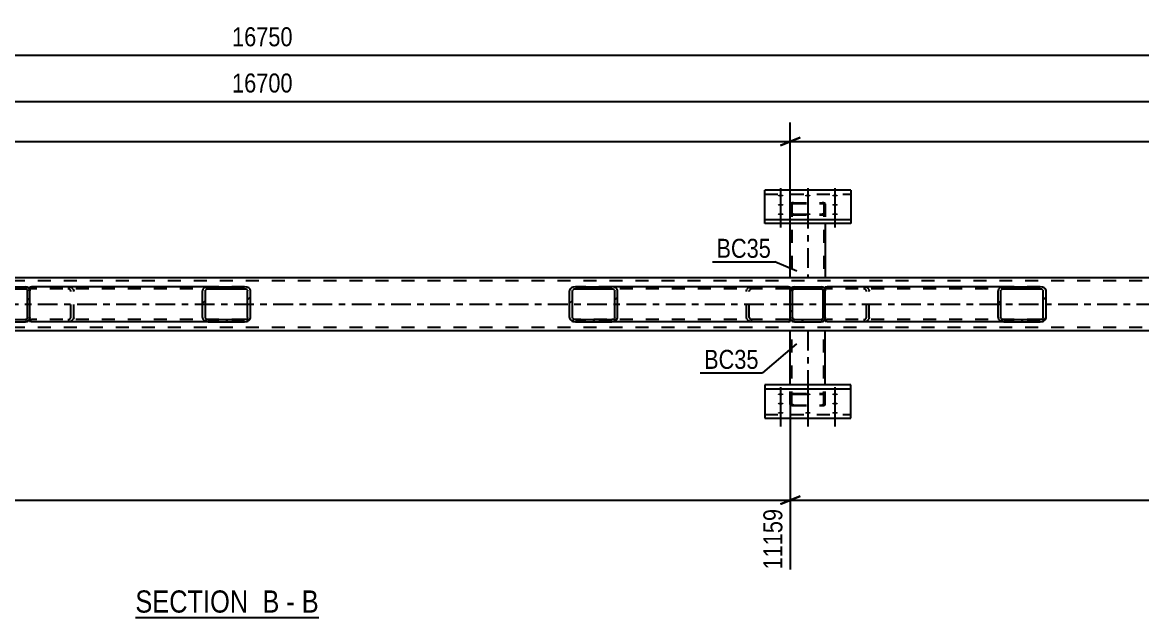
# Model space of a CAD drawing. Header units: millimetres. Extents: x -51 to 790, y -418 to 176.
# Drawn here: x 266.1 to 434.9, y -271.6 to -181.9 of the extents above; entities that cross this region are included whole.
import ezdxf

# ---------------------------------------------------------------- set-up
doc = ezdxf.new("R2010")
doc.units = ezdxf.units.MM
doc.linetypes.add('DXK_LINE_DOT2', pattern=[3.9198, 1.9599, -1.9599])
doc.linetypes.add('DXK_LINE_DOT3', pattern=[5.9187, 2.979, -0.9799, 0.9799, -0.9799])
doc.styles.add('Arial Narrow', font='ARIALN.TTF', dxfattribs={"height": 0.2})

# ---------------------------------------------------------------- blocks, each defined once
blk = doc.blocks.new('Unknown-389637219-13 - 17712')
at = {"color": 6, "linetype": 'Continuous'}
blk.add_line((283.15, -271.61), (310.8, -271.61), dxfattribs=at)
at = {"color": 0, "linetype": 'Continuous'}
for points in [[(301.26, -270.86), (301.26, -267.36), (283.15, -267.36), (283.15, -270.86)], [(304.87, -270.86), (304.87, -267.36), (302.31, -267.36), (302.31, -270.86)], [(307.19, -270.86), (307.19, -267.36), (305.92, -267.36), (305.92, -270.86)], [(310.8, -270.86), (310.8, -267.36), (308.24, -267.36), (308.24, -270.86)]]:
    blk.add_wipeout(points, dxfattribs=at)
at = {"color": 7, "linetype": 'Continuous', "style": 'Arial Narrow'}
for s, p in [('SECTION ', (283.15, -270.86)), ('B', (302.31, -270.86)), ('B', (308.24, -270.86)), ('-', (305.92, -270.86))]:
    blk.add_text(s, height=3.34, dxfattribs=at).set_placement(p)
blk = doc.blocks.new('Part-389637219-17715 - 17712')
at = {"linetype": 'Continuous'}
h = blk.add_hatch(dxfattribs=at)
h.set_pattern_fill('', scale=0.7, style=0, pattern_type=0)
h.set_pattern_definition([(45, (299.9708, -226.9783), (-1.57154, 1.57154), [])])
h.paths.add_polyline_path([(299.63, -227.03), (299.97, -226.98), (300.26, -226.84), (300.45, -226.63), (300.51, -226.39), (300.51, -222.39), (300.45, -222.14), (300.26, -221.93), (299.97, -221.8), (299.63, -221.75), (294.14, -221.75), (293.81, -221.8), (293.52, -221.93), (293.33, -222.14), (293.27, -222.39), (293.27, -226.39), (293.33, -226.63), (293.52, -226.84), (293.81, -226.98), (294.14, -227.03)])
h.paths.add_polyline_path([(293.98, -226.68), (293.83, -226.61), (293.74, -226.51), (293.7, -226.39), (293.7, -222.39), (293.74, -222.26), (293.83, -222.16), (293.98, -222.09), (294.14, -222.07), (299.63, -222.07), (299.8, -222.09), (299.95, -222.16), (300.04, -222.26), (300.07, -222.39), (300.07, -226.39), (300.04, -226.51), (299.95, -226.61), (299.8, -226.68), (299.63, -226.71), (294.14, -226.71)])
at = {"color": 2, "linetype": 'Continuous'}
for p, q in [((267.21, -221.78), (267.47, -221.75)), ((267.21, -221.78), (267.21, -222.39)), ((294.14, -221.75), (267.47, -221.75)), ((293.33, -222.14), (293.27, -222.39)), ((293.27, -226.39), (293.27, -222.39)), ((293.7, -222.39), (293.74, -222.26)), ((293.7, -226.39), (293.7, -222.39)), ((294.14, -221.75), (293.81, -221.8)), ((293.98, -222.09), (294.14, -222.07)), ((294.14, -221.75), (299.63, -221.75)), ((294.14, -222.07), (299.63, -222.07)), ((299.97, -221.8), (299.63, -221.75)), ((299.63, -222.07), (299.8, -222.09)), ((300.04, -222.26), (300.07, -222.39)), ((300.07, -226.39), (300.07, -222.39)), ((300.51, -222.39), (300.45, -222.14)), ((300.51, -226.39), (300.51, -222.39)), ((267.21, -226.98), (267.21, -226.39)), ((267.21, -226.99), (267.21, -226.98)), ((267.47, -227.03), (267.21, -226.99)), ((294.14, -227.03), (267.47, -227.03)), ((293.27, -226.39), (293.33, -226.63)), ((293.74, -226.51), (293.7, -226.39)), ((293.81, -226.98), (294.14, -227.03)), ((294.14, -226.71), (293.98, -226.68)), ((294.14, -226.71), (299.63, -226.71)), ((294.14, -227.03), (299.63, -227.03)), ((299.8, -226.68), (299.63, -226.71)), ((299.63, -227.03), (299.97, -226.98)), ((300.07, -226.39), (300.04, -226.51)), ((300.45, -226.63), (300.51, -226.39))]:
    blk.add_line(p, q, dxfattribs=at)
at = {"color": 7, "linetype": 'DXK_LINE_DOT2'}
for p, q in [((267.21, -221.78), (267.21, -222.13)), ((267.3, -222.09), (267.21, -222.13)), ((267.21, -226.84), (267.21, -222.39)), ((267.47, -222.07), (267.3, -222.09)), ((299.63, -222.07), (267.47, -222.07)), ((272.96, -221.75), (273.3, -221.8)), ((273.13, -222.09), (272.96, -222.07)), ((273.4, -222.39), (273.37, -222.26)), ((273.4, -226.39), (273.4, -222.39)), ((273.77, -222.14), (273.84, -222.39)), ((273.84, -226.39), (273.84, -222.39)), ((299.63, -221.75), (294.14, -221.75)), ((267.21, -226.64), (267.3, -226.68)), ((267.3, -226.68), (267.47, -226.71)), ((299.63, -226.71), (267.47, -226.71)), ((272.96, -226.71), (273.13, -226.68)), ((273.3, -226.98), (272.96, -227.03)), ((273.37, -226.51), (273.4, -226.39)), ((273.84, -226.39), (273.77, -226.63)), ((299.63, -227.03), (294.14, -227.03))]:
    blk.add_line(p, q, dxfattribs=at)
for centre, radius, start, end in [((273.03, -222.48), 0.401, 32.4104, 75.4453), ((273.1, -222.57), 0.802, 32.4104, 75.4453), ((273.03, -226.29), 0.401, 284.5547, 327.5896), ((273.1, -226.2), 0.802, 284.5547, 327.5896)]:
    blk.add_arc(centre, radius, start, end, dxfattribs=at)
at = {"color": 2, "linetype": 'Continuous'}
for centre, radius, start, end in [((294.01, -222.57), 0.802, 104.5547, 147.5896), ((294.08, -222.48), 0.401, 104.5547, 147.5896), ((299.7, -222.48), 0.401, 32.4104, 75.4453), ((299.77, -222.57), 0.802, 32.4104, 75.4453), ((294.01, -226.2), 0.802, 212.4104, 255.4453), ((294.08, -226.29), 0.401, 212.4104, 255.4453), ((299.7, -226.29), 0.401, 284.5547, 327.5896), ((299.77, -226.2), 0.802, 284.5547, 327.5896)]:
    blk.add_arc(centre, radius, start, end, dxfattribs=at)
blk = doc.blocks.new('Part-389637219-17725 - 17712')
at = {"linetype": 'Continuous'}
h = blk.add_hatch(dxfattribs=at)
h.set_pattern_fill('', scale=0.7, style=0, pattern_type=0)
h.set_pattern_definition([(45, (266.8196, -226.9783), (-1.57154, 1.57154), [])])
h.paths.add_polyline_path([(266.57, -227.03), (266.82, -226.98), (267.03, -226.84), (267.17, -226.63), (267.21, -226.39), (267.21, -222.39), (267.17, -222.14), (267.03, -221.93), (266.82, -221.8), (266.57, -221.75), (262.57, -221.75), (262.33, -221.8), (262.12, -221.93), (261.98, -222.14), (261.93, -222.39), (261.93, -226.39), (261.98, -226.63), (262.12, -226.84), (262.33, -226.98), (262.57, -227.03)])
h.paths.add_polyline_path([(262.45, -226.68), (262.35, -226.61), (262.28, -226.51), (262.25, -226.39), (262.25, -222.39), (262.28, -222.26), (262.35, -222.16), (262.45, -222.09), (262.57, -222.07), (266.57, -222.07), (266.7, -222.09), (266.8, -222.16), (266.87, -222.26), (266.89, -222.39), (266.89, -226.39), (266.87, -226.51), (266.8, -226.61), (266.7, -226.68), (266.57, -226.71), (262.57, -226.71)])
at = {"color": 7, "linetype": 'DXK_LINE_DOT2'}
for p, q in [((261.93, -222.39), (261.98, -222.14)), ((261.93, -226.39), (261.93, -222.39)), ((262.28, -222.26), (262.25, -222.39)), ((262.25, -226.39), (262.25, -222.39)), ((262.33, -221.8), (262.57, -221.75)), ((262.57, -222.07), (262.45, -222.09)), ((262.57, -221.75), (266.57, -221.75)), ((262.57, -222.07), (266.57, -222.07)), ((266.57, -221.75), (266.82, -221.8)), ((266.7, -222.09), (266.57, -222.07)), ((266.89, -222.39), (266.87, -222.26)), ((266.89, -226.39), (266.89, -222.39)), ((267.17, -222.14), (267.21, -222.39)), ((267.21, -226.39), (267.21, -222.39)), ((261.98, -226.63), (261.93, -226.39)), ((262.25, -226.39), (262.28, -226.51)), ((262.57, -227.03), (262.33, -226.98)), ((262.45, -226.68), (262.57, -226.71)), ((262.57, -226.71), (266.57, -226.71)), ((262.57, -227.03), (266.57, -227.03)), ((266.57, -226.71), (266.7, -226.68)), ((266.82, -226.98), (266.57, -227.03)), ((266.87, -226.51), (266.89, -226.39)), ((267.21, -226.39), (267.17, -226.63))]:
    blk.add_line(p, q, dxfattribs=at)
at = {"color": 2, "linetype": 'Continuous'}
for p, q in [((261.98, -222.14), (261.93, -222.39)), ((261.93, -226.39), (261.93, -222.39)), ((262.25, -222.39), (262.28, -222.26)), ((262.25, -226.39), (262.25, -222.39)), ((262.57, -221.75), (262.33, -221.8)), ((262.45, -222.09), (262.57, -222.07)), ((262.57, -221.75), (266.57, -221.75)), ((262.57, -222.07), (266.57, -222.07)), ((266.82, -221.8), (266.57, -221.75)), ((266.57, -222.07), (266.7, -222.09)), ((266.87, -222.26), (266.89, -222.39)), ((266.89, -226.39), (266.89, -222.39)), ((267.21, -222.39), (267.17, -222.14)), ((267.21, -226.39), (267.21, -222.39)), ((261.93, -226.39), (261.98, -226.63)), ((262.28, -226.51), (262.25, -226.39)), ((262.33, -226.98), (262.57, -227.03)), ((262.57, -226.71), (262.45, -226.68)), ((262.57, -226.71), (266.57, -226.71)), ((262.57, -227.03), (266.57, -227.03)), ((266.7, -226.68), (266.57, -226.71)), ((266.57, -227.03), (266.82, -226.98)), ((266.89, -226.39), (266.87, -226.51)), ((267.17, -226.63), (267.21, -226.39))]:
    blk.add_line(p, q, dxfattribs=at)
at = {"color": 7, "linetype": 'DXK_LINE_DOT2'}
for centre, radius, start, end in [((262.57, -222.39), 0.64, 112.5, 157.5), ((262.57, -222.39), 0.32, 112.5, 157.5), ((266.57, -222.39), 0.32, 22.5, 67.5), ((266.57, -222.39), 0.64, 22.5, 67.5), ((262.57, -226.39), 0.64, 202.5, 247.5), ((262.57, -226.39), 0.32, 202.5, 247.5), ((266.57, -226.39), 0.32, 292.5, 337.5), ((266.57, -226.39), 0.64, 292.5, 337.5)]:
    blk.add_arc(centre, radius, start, end, dxfattribs=at)
at = {"color": 2, "linetype": 'Continuous'}
for centre, radius, start, end in [((262.57, -222.39), 0.64, 112.5, 157.5), ((262.57, -222.39), 0.32, 112.5, 157.5), ((266.57, -222.39), 0.32, 22.5, 67.5), ((266.57, -222.39), 0.64, 22.5, 67.5), ((262.57, -226.39), 0.64, 202.5, 247.5), ((262.57, -226.39), 0.32, 202.5, 247.5), ((266.57, -226.39), 0.32, 292.5, 337.5), ((266.57, -226.39), 0.64, 292.5, 337.5)]:
    blk.add_arc(centre, radius, start, end, dxfattribs=at)
blk = doc.blocks.new('Part-389637219-17717 - 17712')
at = {"linetype": 'Continuous'}
h = blk.add_hatch(dxfattribs=at)
h.set_pattern_fill('', scale=0.7, style=0, pattern_type=0)
h.set_pattern_definition([(45, (419.9708, -226.9783), (-1.57154, 1.57154), [])])
h.paths.add_polyline_path([(419.63, -227.03), (419.97, -226.98), (420.26, -226.84), (420.45, -226.63), (420.51, -226.39), (420.51, -222.39), (420.45, -222.14), (420.26, -221.93), (419.97, -221.8), (419.63, -221.75), (414.14, -221.75), (413.81, -221.8), (413.52, -221.93), (413.33, -222.14), (413.27, -222.39), (413.27, -226.39), (413.33, -226.63), (413.52, -226.84), (413.81, -226.98), (414.14, -227.03)])
h.paths.add_polyline_path([(413.98, -226.68), (413.83, -226.61), (413.74, -226.51), (413.7, -226.39), (413.7, -222.39), (413.74, -222.26), (413.83, -222.16), (413.98, -222.09), (414.14, -222.07), (419.63, -222.07), (419.8, -222.09), (419.95, -222.16), (420.04, -222.26), (420.07, -222.39), (420.07, -226.39), (420.04, -226.51), (419.95, -226.61), (419.8, -226.68), (419.63, -226.71), (414.14, -226.71)])
at = {"color": 2, "linetype": 'Continuous'}
for p, q in [((387.21, -221.78), (387.47, -221.75)), ((387.21, -221.78), (387.21, -222.39)), ((414.14, -221.75), (387.47, -221.75)), ((413.33, -222.14), (413.27, -222.39)), ((413.27, -226.39), (413.27, -222.39)), ((413.7, -222.39), (413.74, -222.26)), ((413.7, -226.39), (413.7, -222.39)), ((414.14, -221.75), (413.81, -221.8)), ((413.98, -222.09), (414.14, -222.07)), ((414.14, -221.75), (419.63, -221.75)), ((414.14, -222.07), (419.63, -222.07)), ((419.97, -221.8), (419.63, -221.75)), ((419.63, -222.07), (419.8, -222.09)), ((420.04, -222.26), (420.07, -222.39)), ((420.07, -226.39), (420.07, -222.39)), ((420.51, -222.39), (420.45, -222.14)), ((420.51, -226.39), (420.51, -222.39)), ((387.21, -226.98), (387.21, -226.39)), ((387.21, -226.99), (387.21, -226.98)), ((387.47, -227.03), (387.21, -226.99)), ((414.14, -227.03), (387.47, -227.03)), ((413.27, -226.39), (413.33, -226.63)), ((413.74, -226.51), (413.7, -226.39)), ((413.81, -226.98), (414.14, -227.03)), ((414.14, -226.71), (413.98, -226.68)), ((414.14, -226.71), (419.63, -226.71)), ((414.14, -227.03), (419.63, -227.03)), ((419.8, -226.68), (419.63, -226.71)), ((419.63, -227.03), (419.97, -226.98)), ((420.07, -226.39), (420.04, -226.51)), ((420.45, -226.63), (420.51, -226.39))]:
    blk.add_line(p, q, dxfattribs=at)
at = {"color": 7, "linetype": 'DXK_LINE_DOT2'}
for p, q in [((387.21, -221.78), (387.21, -222.13)), ((387.3, -222.09), (387.21, -222.13)), ((387.21, -226.84), (387.21, -222.39)), ((387.47, -222.07), (387.3, -222.09)), ((419.63, -222.07), (387.47, -222.07)), ((392.96, -221.75), (393.3, -221.8)), ((393.13, -222.09), (392.96, -222.07)), ((393.4, -222.39), (393.37, -222.26)), ((393.4, -226.39), (393.4, -222.39)), ((393.77, -222.14), (393.84, -222.39)), ((393.84, -226.39), (393.84, -222.39)), ((419.63, -221.75), (414.14, -221.75)), ((387.21, -226.64), (387.3, -226.68)), ((387.3, -226.68), (387.47, -226.71)), ((419.63, -226.71), (387.47, -226.71)), ((392.96, -226.71), (393.13, -226.68)), ((393.3, -226.98), (392.96, -227.03)), ((393.37, -226.51), (393.4, -226.39)), ((393.84, -226.39), (393.77, -226.63)), ((419.63, -227.03), (414.14, -227.03))]:
    blk.add_line(p, q, dxfattribs=at)
for centre, radius, start, end in [((393.03, -222.48), 0.401, 32.4104, 75.4453), ((393.1, -222.57), 0.802, 32.4104, 75.4453), ((393.03, -226.29), 0.401, 284.5547, 327.5896), ((393.1, -226.2), 0.802, 284.5547, 327.5896)]:
    blk.add_arc(centre, radius, start, end, dxfattribs=at)
at = {"color": 2, "linetype": 'Continuous'}
for centre, radius, start, end in [((414.01, -222.57), 0.802, 104.5547, 147.5896), ((414.08, -222.48), 0.401, 104.5547, 147.5896), ((419.7, -222.48), 0.401, 32.4104, 75.4453), ((419.77, -222.57), 0.802, 32.4104, 75.4453), ((414.01, -226.2), 0.802, 212.4104, 255.4453), ((414.08, -226.29), 0.401, 212.4104, 255.4453), ((419.7, -226.29), 0.401, 284.5547, 327.5896), ((419.77, -226.2), 0.802, 284.5547, 327.5896)]:
    blk.add_arc(centre, radius, start, end, dxfattribs=at)
blk = doc.blocks.new('Part-389637219-17791 - 17712')
at = {"color": 2, "linetype": 'Continuous'}
for p, q in [((598.77, -220.39), (13.93, -220.39)), ((598.77, -228.39), (13.93, -228.39))]:
    blk.add_line(p, q, dxfattribs=at)
at = {"color": 7, "linetype": 'DXK_LINE_DOT2'}
for p, q in [((603.57, -220.87), (13.93, -220.87)), ((603.57, -227.91), (13.93, -227.91))]:
    blk.add_line(p, q, dxfattribs=at)
at = {"color": 7, "linetype": 'DXK_LINE_DOT3'}
blk.add_line((13.93, -224.39), (603.57, -224.39), dxfattribs=at)
blk = doc.blocks.new('Part-389637219-17728 - 17712')
at = {"linetype": 'Continuous'}
h = blk.add_hatch(dxfattribs=at)
h.set_pattern_fill('', scale=0.7, style=0, pattern_type=0)
h.set_pattern_definition([(45, (386.8196, -226.9783), (-1.57154, 1.57154), [])])
h.paths.add_polyline_path([(386.57, -227.03), (386.82, -226.98), (387.03, -226.84), (387.17, -226.63), (387.21, -226.39), (387.21, -222.39), (387.17, -222.14), (387.03, -221.93), (386.82, -221.8), (386.57, -221.75), (382.57, -221.75), (382.33, -221.8), (382.12, -221.93), (381.98, -222.14), (381.93, -222.39), (381.93, -226.39), (381.98, -226.63), (382.12, -226.84), (382.33, -226.98), (382.57, -227.03)])
h.paths.add_polyline_path([(382.45, -226.68), (382.35, -226.61), (382.28, -226.51), (382.25, -226.39), (382.25, -222.39), (382.28, -222.26), (382.35, -222.16), (382.45, -222.09), (382.57, -222.07), (386.57, -222.07), (386.7, -222.09), (386.8, -222.16), (386.87, -222.26), (386.89, -222.39), (386.89, -226.39), (386.87, -226.51), (386.8, -226.61), (386.7, -226.68), (386.57, -226.71), (382.57, -226.71)])
at = {"color": 7, "linetype": 'DXK_LINE_DOT2'}
for p, q in [((381.93, -222.39), (381.98, -222.14)), ((381.93, -226.39), (381.93, -222.39)), ((382.28, -222.26), (382.25, -222.39)), ((382.25, -226.39), (382.25, -222.39)), ((382.33, -221.8), (382.57, -221.75)), ((382.57, -222.07), (382.45, -222.09)), ((382.57, -221.75), (386.57, -221.75)), ((382.57, -222.07), (386.57, -222.07)), ((386.57, -221.75), (386.82, -221.8)), ((386.7, -222.09), (386.57, -222.07)), ((386.89, -222.39), (386.87, -222.26)), ((386.89, -226.39), (386.89, -222.39)), ((387.17, -222.14), (387.21, -222.39)), ((387.21, -226.39), (387.21, -222.39)), ((381.98, -226.63), (381.93, -226.39)), ((382.25, -226.39), (382.28, -226.51)), ((382.57, -227.03), (382.33, -226.98)), ((382.45, -226.68), (382.57, -226.71)), ((382.57, -226.71), (386.57, -226.71)), ((382.57, -227.03), (386.57, -227.03)), ((386.57, -226.71), (386.7, -226.68)), ((386.82, -226.98), (386.57, -227.03)), ((386.87, -226.51), (386.89, -226.39)), ((387.21, -226.39), (387.17, -226.63))]:
    blk.add_line(p, q, dxfattribs=at)
at = {"color": 2, "linetype": 'Continuous'}
for p, q in [((381.98, -222.14), (381.93, -222.39)), ((381.93, -226.39), (381.93, -222.39)), ((382.25, -222.39), (382.28, -222.26)), ((382.25, -226.39), (382.25, -222.39)), ((382.57, -221.75), (382.33, -221.8)), ((382.45, -222.09), (382.57, -222.07)), ((382.57, -221.75), (386.57, -221.75)), ((382.57, -222.07), (386.57, -222.07)), ((386.82, -221.8), (386.57, -221.75)), ((386.57, -222.07), (386.7, -222.09)), ((386.87, -222.26), (386.89, -222.39)), ((386.89, -226.39), (386.89, -222.39)), ((387.21, -222.39), (387.17, -222.14)), ((387.21, -226.39), (387.21, -222.39)), ((381.93, -226.39), (381.98, -226.63)), ((382.28, -226.51), (382.25, -226.39)), ((382.33, -226.98), (382.57, -227.03)), ((382.57, -226.71), (382.45, -226.68)), ((382.57, -226.71), (386.57, -226.71)), ((382.57, -227.03), (386.57, -227.03)), ((386.7, -226.68), (386.57, -226.71)), ((386.57, -227.03), (386.82, -226.98)), ((386.89, -226.39), (386.87, -226.51)), ((387.17, -226.63), (387.21, -226.39))]:
    blk.add_line(p, q, dxfattribs=at)
at = {"color": 7, "linetype": 'DXK_LINE_DOT2'}
for centre, radius, start, end in [((382.57, -222.39), 0.64, 112.5, 157.5), ((382.57, -222.39), 0.32, 112.5, 157.5), ((386.57, -222.39), 0.32, 22.5, 67.5), ((386.57, -222.39), 0.64, 22.5, 67.5), ((382.57, -226.39), 0.64, 202.5, 247.5), ((382.57, -226.39), 0.32, 202.5, 247.5), ((386.57, -226.39), 0.32, 292.5, 337.5), ((386.57, -226.39), 0.64, 292.5, 337.5)]:
    blk.add_arc(centre, radius, start, end, dxfattribs=at)
at = {"color": 2, "linetype": 'Continuous'}
for centre, radius, start, end in [((382.57, -222.39), 0.64, 112.5, 157.5), ((382.57, -222.39), 0.32, 112.5, 157.5), ((386.57, -222.39), 0.32, 22.5, 67.5), ((386.57, -222.39), 0.64, 22.5, 67.5), ((382.57, -226.39), 0.64, 202.5, 247.5), ((382.57, -226.39), 0.32, 202.5, 247.5), ((386.57, -226.39), 0.32, 292.5, 337.5), ((386.57, -226.39), 0.64, 292.5, 337.5)]:
    blk.add_arc(centre, radius, start, end, dxfattribs=at)
blk = doc.blocks.new('Part-389637219-17730 - 17712')
at = {"color": 2, "linetype": 'Continuous'}
for p, q in [((381.93, -236.54), (381.93, -228.39)), ((387.21, -236.54), (387.21, -228.39))]:
    blk.add_line(p, q, dxfattribs=at)
at = {"color": 7, "linetype": 'DXK_LINE_DOT2'}
for p, q in [((387.21, -228.39), (381.93, -228.39)), ((382.17, -239.5), (382.17, -228.39)), ((386.97, -239.5), (386.97, -228.39)), ((381.93, -239.5), (381.93, -236.54)), ((381.97, -237.96), (381.93, -238.02)), ((382.07, -237.91), (381.97, -237.96)), ((382.23, -237.87), (382.07, -237.91)), ((382.17, -238.02), (382.19, -237.99)), ((382.19, -237.99), (382.24, -237.96)), ((382.41, -237.86), (382.23, -237.87)), ((382.24, -237.96), (382.32, -237.95)), ((382.32, -237.95), (382.41, -237.94)), ((382.41, -237.86), (386.73, -237.86)), ((382.41, -237.94), (386.73, -237.94)), ((386.92, -237.87), (386.73, -237.86)), ((386.73, -237.94), (386.83, -237.95)), ((386.83, -237.95), (386.9, -237.96)), ((386.9, -237.96), (386.96, -237.99)), ((387.07, -237.91), (386.92, -237.87)), ((386.96, -237.99), (386.97, -238.02)), ((387.18, -237.96), (387.07, -237.91)), ((387.21, -238.02), (387.18, -237.96)), ((387.21, -239.5), (387.21, -236.54)), ((381.93, -239.5), (381.97, -239.56)), ((381.97, -239.56), (382.07, -239.62)), ((382.07, -239.62), (382.23, -239.65)), ((382.19, -239.53), (382.17, -239.5)), ((382.24, -239.56), (382.19, -239.53)), ((382.23, -239.65), (382.41, -239.66)), ((382.32, -239.57), (382.24, -239.56)), ((382.41, -239.58), (382.32, -239.57)), ((382.41, -239.58), (386.73, -239.58)), ((382.41, -239.66), (386.73, -239.66)), ((386.83, -239.57), (386.73, -239.58)), ((386.73, -239.66), (386.92, -239.65)), ((386.9, -239.56), (386.83, -239.57)), ((386.96, -239.53), (386.9, -239.56)), ((386.92, -239.65), (387.07, -239.62)), ((386.97, -239.5), (386.96, -239.53)), ((387.07, -239.62), (387.18, -239.56)), ((387.18, -239.56), (387.21, -239.5))]:
    blk.add_line(p, q, dxfattribs=at)
at = {"color": 7, "linetype": 'DXK_LINE_DOT3'}
blk.add_line((384.57, -228.39), (384.57, -238.76), dxfattribs=at)
blk = doc.blocks.new('Part-389637219-17736 - 17712')
at = {"linetype": 'Continuous'}
h = blk.add_hatch(dxfattribs=at)
h.set_pattern_fill('', scale=0.7, style=0, pattern_type=0)
h.set_pattern_definition([(45, (355.342, -226.9783), (-1.57154, 1.57154), [])])
h.paths.add_polyline_path([(355.01, -227.03), (355.34, -226.98), (355.63, -226.84), (355.82, -226.63), (355.88, -226.39), (355.88, -222.39), (355.82, -222.14), (355.63, -221.93), (355.34, -221.8), (355.01, -221.75), (349.51, -221.75), (349.18, -221.8), (348.89, -221.93), (348.7, -222.14), (348.64, -222.39), (348.64, -226.39), (348.7, -226.63), (348.89, -226.84), (349.18, -226.98), (349.51, -227.03)])
h.paths.add_polyline_path([(349.35, -226.68), (349.2, -226.61), (349.11, -226.51), (349.08, -226.39), (349.08, -222.39), (349.11, -222.26), (349.2, -222.16), (349.35, -222.09), (349.51, -222.07), (355.01, -222.07), (355.17, -222.09), (355.32, -222.16), (355.41, -222.26), (355.45, -222.39), (355.45, -226.39), (355.41, -226.51), (355.32, -226.61), (355.17, -226.68), (355.01, -226.71), (349.51, -226.71)])
at = {"color": 2, "linetype": 'Continuous'}
for p, q in [((348.7, -222.14), (348.64, -222.39)), ((348.64, -226.39), (348.64, -222.39)), ((349.08, -222.39), (349.11, -222.26)), ((349.08, -226.39), (349.08, -222.39)), ((349.51, -221.75), (349.18, -221.8)), ((349.35, -222.09), (349.51, -222.07)), ((349.51, -221.75), (355.01, -221.75)), ((349.51, -222.07), (355.01, -222.07)), ((381.68, -221.75), (355.01, -221.75)), ((355.34, -221.8), (355.01, -221.75)), ((355.01, -222.07), (355.17, -222.09)), ((355.41, -222.26), (355.45, -222.39)), ((355.45, -226.39), (355.45, -222.39)), ((355.88, -222.39), (355.82, -222.14)), ((355.88, -226.39), (355.88, -222.39)), ((381.68, -221.75), (381.93, -221.78)), ((381.93, -221.78), (381.93, -221.8)), ((381.93, -221.8), (381.93, -221.93)), ((381.93, -221.93), (381.93, -222.39)), ((348.64, -226.39), (348.7, -226.63)), ((349.11, -226.51), (349.08, -226.39)), ((349.18, -226.98), (349.51, -227.03)), ((349.51, -226.71), (349.35, -226.68)), ((349.51, -226.71), (355.01, -226.71)), ((349.51, -227.03), (355.01, -227.03)), ((355.17, -226.68), (355.01, -226.71)), ((355.01, -227.03), (355.34, -226.98)), ((381.68, -227.03), (355.01, -227.03)), ((355.45, -226.39), (355.41, -226.51)), ((355.82, -226.63), (355.88, -226.39)), ((381.68, -227.03), (381.93, -226.99)), ((381.93, -226.99), (381.93, -226.39))]:
    blk.add_line(p, q, dxfattribs=at)
at = {"color": 7, "linetype": 'DXK_LINE_DOT2'}
for p, q in [((355.01, -221.75), (349.51, -221.75)), ((381.68, -222.07), (349.51, -222.07)), ((375.31, -222.39), (375.37, -222.14)), ((375.31, -226.39), (375.31, -222.39)), ((375.78, -222.26), (375.75, -222.39)), ((375.75, -226.39), (375.75, -222.39)), ((375.85, -221.8), (376.19, -221.75)), ((376.19, -222.07), (376.02, -222.09)), ((381.85, -222.09), (381.68, -222.07)), ((381.93, -222.13), (381.85, -222.09)), ((381.93, -221.93), (381.93, -222.13)), ((381.93, -226.39), (381.93, -222.14)), ((381.68, -226.71), (349.51, -226.71)), ((355.01, -227.03), (349.51, -227.03)), ((375.37, -226.63), (375.31, -226.39)), ((375.75, -226.39), (375.78, -226.51)), ((376.19, -227.03), (375.85, -226.98)), ((376.02, -226.68), (376.19, -226.71)), ((381.68, -226.71), (381.85, -226.68)), ((381.85, -226.68), (381.93, -226.64))]:
    blk.add_line(p, q, dxfattribs=at)
at = {"color": 2, "linetype": 'Continuous'}
for centre, radius, start, end in [((349.38, -222.57), 0.802, 104.5547, 147.5896), ((349.45, -222.48), 0.401, 104.5547, 147.5896), ((355.07, -222.48), 0.401, 32.4104, 75.4453), ((355.14, -222.57), 0.802, 32.4104, 75.4453), ((349.38, -226.2), 0.802, 212.4104, 255.4453), ((349.45, -226.29), 0.401, 212.4104, 255.4453), ((355.07, -226.29), 0.401, 284.5547, 327.5896), ((355.14, -226.2), 0.802, 284.5547, 327.5896)]:
    blk.add_arc(centre, radius, start, end, dxfattribs=at)
at = {"color": 7, "linetype": 'DXK_LINE_DOT2'}
for centre, radius, start, end in [((376.05, -222.57), 0.802, 104.5547, 147.5896), ((376.12, -222.48), 0.401, 104.5547, 147.5896), ((376.05, -226.2), 0.802, 212.4104, 255.4453), ((376.12, -226.29), 0.401, 212.4104, 255.4453)]:
    blk.add_arc(centre, radius, start, end, dxfattribs=at)
blk = doc.blocks.new('Part-389637219-17756 - 17712')
at = {"color": 7, "linetype": 'DXK_LINE_DOT2'}
for p, q in [((381.97, -209.21), (381.93, -209.27)), ((381.93, -209.27), (381.93, -212.24)), ((382.07, -209.16), (381.97, -209.21)), ((382.23, -209.12), (382.07, -209.16)), ((382.17, -209.27), (382.19, -209.24)), ((382.17, -209.27), (382.17, -220.39)), ((382.19, -209.24), (382.24, -209.22)), ((382.41, -209.11), (382.23, -209.12)), ((382.24, -209.22), (382.32, -209.2)), ((382.32, -209.2), (382.41, -209.19)), ((382.41, -209.11), (386.73, -209.11)), ((382.41, -209.19), (386.73, -209.19)), ((386.92, -209.12), (386.73, -209.11)), ((386.73, -209.19), (386.83, -209.2)), ((386.83, -209.2), (386.9, -209.22)), ((386.9, -209.22), (386.96, -209.24)), ((387.07, -209.16), (386.92, -209.12)), ((386.96, -209.24), (386.97, -209.27)), ((386.97, -209.27), (386.97, -220.39)), ((387.18, -209.21), (387.07, -209.16)), ((387.21, -209.27), (387.18, -209.21)), ((387.21, -209.27), (387.21, -212.24)), ((381.93, -210.75), (381.97, -210.82)), ((381.97, -210.82), (382.07, -210.87)), ((382.07, -210.87), (382.23, -210.9)), ((382.19, -210.78), (382.17, -210.75)), ((382.24, -210.81), (382.19, -210.78)), ((382.23, -210.9), (382.41, -210.92)), ((382.32, -210.83), (382.24, -210.81)), ((382.41, -210.83), (382.32, -210.83)), ((382.41, -210.83), (386.73, -210.83)), ((382.41, -210.92), (386.73, -210.92)), ((386.83, -210.83), (386.73, -210.83)), ((386.73, -210.92), (386.92, -210.9)), ((386.9, -210.81), (386.83, -210.83)), ((386.96, -210.78), (386.9, -210.81)), ((386.92, -210.9), (387.07, -210.87)), ((386.97, -210.75), (386.96, -210.78)), ((387.07, -210.87), (387.18, -210.82)), ((387.18, -210.82), (387.21, -210.75)), ((387.21, -220.39), (381.93, -220.39))]:
    blk.add_line(p, q, dxfattribs=at)
at = {"color": 7, "linetype": 'DXK_LINE_DOT3'}
blk.add_line((384.57, -210.01), (384.57, -220.39), dxfattribs=at)
at = {"color": 2, "linetype": 'Continuous'}
for p, q in [((381.93, -220.39), (381.93, -212.24)), ((387.21, -212.24), (387.21, -220.39))]:
    blk.add_line(p, q, dxfattribs=at)
blk = doc.blocks.new('Part-389637219-17759 - 17712')
at = {"color": 2, "linetype": 'Continuous'}
for p, q in [((378.07, -212.24), (378.07, -207.19)), ((391.07, -207.19), (378.07, -207.19)), ((391.07, -207.19), (391.07, -212.24)), ((378.07, -211.64), (391.07, -211.64)), ((391.07, -212.24), (378.07, -212.24))]:
    blk.add_line(p, q, dxfattribs=at)
at = {"color": 7, "linetype": 'DXK_LINE_DOT2'}
blk.add_line((378.07, -207.79), (391.07, -207.79), dxfattribs=at)
blk = doc.blocks.new('Part-389637219-17760 - 17712')
at = {"color": 2, "linetype": 'Continuous'}
for p, q in [((391.07, -236.54), (378.07, -236.54)), ((378.07, -236.54), (378.07, -241.58)), ((378.07, -237.14), (391.07, -237.14)), ((391.07, -241.58), (391.07, -236.54)), ((378.07, -241.58), (391.07, -241.58))]:
    blk.add_line(p, q, dxfattribs=at)
at = {"color": 7, "linetype": 'DXK_LINE_DOT2'}
blk.add_line((378.07, -240.98), (391.07, -240.98), dxfattribs=at)
blk = doc.blocks.new('Bolt-389637219-17892 - 17712')
at = {"linetype": 'Continuous'}
for points in [[(380.47, -237.81), (380.57, -237.81), (380.65, -237.82), (380.73, -237.84), (380.8, -237.86), (380.85, -237.88), (380.89, -237.91), (380.91, -237.94), (380.91, -237.98), (380.89, -238.01), (380.85, -238.03), (380.8, -238.06), (380.73, -238.08), (380.65, -238.1), (380.57, -238.11), (380.47, -238.11), (380.38, -238.11), (380.29, -238.1), (380.22, -238.08), (380.15, -238.06), (380.09, -238.03), (380.06, -238.01), (380.04, -237.98), (380.04, -237.94), (380.06, -237.91), (380.09, -237.88), (380.15, -237.86), (380.22, -237.84), (380.29, -237.82), (380.38, -237.81)], [(384.57, -237.81), (384.67, -237.81), (384.75, -237.82), (384.83, -237.84), (384.9, -237.86), (384.95, -237.88), (384.99, -237.91), (385.01, -237.94), (385.01, -237.98), (384.99, -238.01), (384.95, -238.03), (384.9, -238.06), (384.83, -238.08), (384.75, -238.1), (384.67, -238.11), (384.57, -238.11), (384.48, -238.11), (384.39, -238.1), (384.32, -238.08), (384.25, -238.06), (384.19, -238.03), (384.16, -238.01), (384.14, -237.98), (384.14, -237.94), (384.16, -237.91), (384.19, -237.88), (384.25, -237.86), (384.32, -237.84), (384.39, -237.82), (384.48, -237.81)], [(388.67, -237.81), (388.77, -237.81), (388.85, -237.82), (388.93, -237.84), (389, -237.86), (389.05, -237.88), (389.09, -237.91), (389.11, -237.94), (389.11, -237.98), (389.09, -238.01), (389.05, -238.03), (389, -238.06), (388.93, -238.08), (388.85, -238.1), (388.77, -238.11), (388.67, -238.11), (388.58, -238.11), (388.49, -238.1), (388.42, -238.08), (388.35, -238.06), (388.29, -238.03), (388.26, -238.01), (388.24, -237.98), (388.24, -237.94), (388.26, -237.91), (388.29, -237.88), (388.35, -237.86), (388.42, -237.84), (388.49, -237.82), (388.58, -237.81)], [(380.47, -239.21), (380.57, -239.21), (380.65, -239.22), (380.73, -239.24), (380.8, -239.26), (380.85, -239.29), (380.89, -239.32), (380.91, -239.35), (380.91, -239.38), (380.89, -239.41), (380.85, -239.44), (380.8, -239.46), (380.73, -239.48), (380.65, -239.5), (380.57, -239.51), (380.47, -239.51), (380.38, -239.51), (380.29, -239.5), (380.22, -239.48), (380.15, -239.46), (380.09, -239.44), (380.06, -239.41), (380.04, -239.38), (380.04, -239.35), (380.06, -239.32), (380.09, -239.29), (380.15, -239.26), (380.22, -239.24), (380.29, -239.22), (380.38, -239.21)], [(388.67, -239.21), (388.77, -239.21), (388.85, -239.22), (388.93, -239.24), (389, -239.26), (389.05, -239.29), (389.09, -239.32), (389.11, -239.35), (389.11, -239.38), (389.09, -239.41), (389.05, -239.44), (389, -239.46), (388.93, -239.48), (388.85, -239.5), (388.77, -239.51), (388.67, -239.51), (388.58, -239.51), (388.49, -239.5), (388.42, -239.48), (388.35, -239.46), (388.29, -239.44), (388.26, -239.41), (388.24, -239.38), (388.24, -239.35), (388.26, -239.32), (388.29, -239.29), (388.35, -239.26), (388.42, -239.24), (388.49, -239.22), (388.58, -239.21)], [(380.47, -240.61), (380.57, -240.62), (380.65, -240.63), (380.73, -240.64), (380.8, -240.66), (380.85, -240.69), (380.89, -240.72), (380.91, -240.75), (380.91, -240.78), (380.89, -240.81), (380.85, -240.84), (380.8, -240.86), (380.73, -240.89), (380.65, -240.9), (380.57, -240.91), (380.47, -240.91), (380.38, -240.91), (380.29, -240.9), (380.22, -240.89), (380.15, -240.86), (380.09, -240.84), (380.06, -240.81), (380.04, -240.78), (380.04, -240.75), (380.06, -240.72), (380.09, -240.69), (380.15, -240.66), (380.22, -240.64), (380.29, -240.63), (380.38, -240.62)], [(384.57, -240.61), (384.67, -240.62), (384.75, -240.63), (384.83, -240.64), (384.9, -240.66), (384.95, -240.69), (384.99, -240.72), (385.01, -240.75), (385.01, -240.78), (384.99, -240.81), (384.95, -240.84), (384.9, -240.86), (384.83, -240.89), (384.75, -240.9), (384.67, -240.91), (384.57, -240.91), (384.48, -240.91), (384.39, -240.9), (384.32, -240.89), (384.25, -240.86), (384.19, -240.84), (384.16, -240.81), (384.14, -240.78), (384.14, -240.75), (384.16, -240.72), (384.19, -240.69), (384.25, -240.66), (384.32, -240.64), (384.39, -240.63), (384.48, -240.62)], [(388.67, -240.61), (388.77, -240.62), (388.85, -240.63), (388.93, -240.64), (389, -240.66), (389.05, -240.69), (389.09, -240.72), (389.11, -240.75), (389.11, -240.78), (389.09, -240.81), (389.05, -240.84), (389, -240.86), (388.93, -240.89), (388.85, -240.9), (388.77, -240.91), (388.67, -240.91), (388.58, -240.91), (388.49, -240.9), (388.42, -240.89), (388.35, -240.86), (388.29, -240.84), (388.26, -240.81), (388.24, -240.78), (388.24, -240.75), (388.26, -240.72), (388.29, -240.69), (388.35, -240.66), (388.42, -240.64), (388.49, -240.63), (388.58, -240.62)]]:
    blk.add_hatch(color=1, dxfattribs=at).paths.add_polyline_path(points)
at = {"color": 1, "linetype": 'Continuous'}
for p, q in [((380.47, -236.87), (380.47, -239.99)), ((384.57, -236.87), (384.57, -239.99)), ((388.67, -236.87), (388.67, -239.99)), ((380.47, -238.27), (380.47, -241.39)), ((380.47, -239.67), (380.47, -242.79)), ((384.57, -239.67), (384.57, -242.79)), ((388.67, -238.27), (388.67, -241.39)), ((388.67, -239.67), (388.67, -242.79))]:
    blk.add_line(p, q, dxfattribs=at)
blk = doc.blocks.new('Bolt-389637219-17891 - 17712')
at = {"linetype": 'Continuous'}
for points in [[(380.47, -208.16), (380.38, -208.16), (380.29, -208.15), (380.22, -208.13), (380.15, -208.11), (380.09, -208.09), (380.06, -208.06), (380.04, -208.03), (380.04, -207.99), (380.06, -207.96), (380.09, -207.93), (380.15, -207.91), (380.22, -207.89), (380.29, -207.87), (380.38, -207.86), (380.47, -207.86), (380.57, -207.86), (380.65, -207.87), (380.73, -207.89), (380.8, -207.91), (380.85, -207.93), (380.89, -207.96), (380.91, -207.99), (380.91, -208.03), (380.89, -208.06), (380.85, -208.09), (380.8, -208.11), (380.73, -208.13), (380.65, -208.15), (380.57, -208.16)], [(380.47, -209.56), (380.38, -209.56), (380.29, -209.55), (380.22, -209.53), (380.15, -209.51), (380.09, -209.49), (380.06, -209.46), (380.04, -209.43), (380.04, -209.4), (380.06, -209.37), (380.09, -209.34), (380.15, -209.31), (380.22, -209.29), (380.29, -209.27), (380.38, -209.27), (380.47, -209.26), (380.57, -209.27), (380.65, -209.27), (380.73, -209.29), (380.8, -209.31), (380.85, -209.34), (380.89, -209.37), (380.91, -209.4), (380.91, -209.43), (380.89, -209.46), (380.85, -209.49), (380.8, -209.51), (380.73, -209.53), (380.65, -209.55), (380.57, -209.56)], [(384.57, -208.16), (384.48, -208.16), (384.39, -208.15), (384.32, -208.13), (384.25, -208.11), (384.19, -208.09), (384.16, -208.06), (384.14, -208.03), (384.14, -207.99), (384.16, -207.96), (384.19, -207.93), (384.25, -207.91), (384.32, -207.89), (384.39, -207.87), (384.48, -207.86), (384.57, -207.86), (384.67, -207.86), (384.75, -207.87), (384.83, -207.89), (384.9, -207.91), (384.95, -207.93), (384.99, -207.96), (385.01, -207.99), (385.01, -208.03), (384.99, -208.06), (384.95, -208.09), (384.9, -208.11), (384.83, -208.13), (384.75, -208.15), (384.67, -208.16)], [(388.67, -208.16), (388.58, -208.16), (388.49, -208.15), (388.42, -208.13), (388.35, -208.11), (388.29, -208.09), (388.26, -208.06), (388.24, -208.03), (388.24, -207.99), (388.26, -207.96), (388.29, -207.93), (388.35, -207.91), (388.42, -207.89), (388.49, -207.87), (388.58, -207.86), (388.67, -207.86), (388.77, -207.86), (388.85, -207.87), (388.93, -207.89), (389, -207.91), (389.05, -207.93), (389.09, -207.96), (389.11, -207.99), (389.11, -208.03), (389.09, -208.06), (389.05, -208.09), (389, -208.11), (388.93, -208.13), (388.85, -208.15), (388.77, -208.16)], [(388.67, -209.56), (388.58, -209.56), (388.49, -209.55), (388.42, -209.53), (388.35, -209.51), (388.29, -209.49), (388.26, -209.46), (388.24, -209.43), (388.24, -209.4), (388.26, -209.37), (388.29, -209.34), (388.35, -209.31), (388.42, -209.29), (388.49, -209.27), (388.58, -209.27), (388.67, -209.26), (388.77, -209.27), (388.85, -209.27), (388.93, -209.29), (389, -209.31), (389.05, -209.34), (389.09, -209.37), (389.11, -209.4), (389.11, -209.43), (389.09, -209.46), (389.05, -209.49), (389, -209.51), (388.93, -209.53), (388.85, -209.55), (388.77, -209.56)], [(380.47, -210.97), (380.38, -210.96), (380.29, -210.95), (380.22, -210.94), (380.15, -210.92), (380.09, -210.89), (380.06, -210.86), (380.04, -210.83), (380.04, -210.8), (380.06, -210.77), (380.09, -210.74), (380.15, -210.71), (380.22, -210.69), (380.29, -210.68), (380.38, -210.67), (380.47, -210.66), (380.57, -210.67), (380.65, -210.68), (380.73, -210.69), (380.8, -210.71), (380.85, -210.74), (380.89, -210.77), (380.91, -210.8), (380.91, -210.83), (380.89, -210.86), (380.85, -210.89), (380.8, -210.92), (380.73, -210.94), (380.65, -210.95), (380.57, -210.96)], [(384.57, -210.97), (384.48, -210.96), (384.39, -210.95), (384.32, -210.94), (384.25, -210.92), (384.19, -210.89), (384.16, -210.86), (384.14, -210.83), (384.14, -210.8), (384.16, -210.77), (384.19, -210.74), (384.25, -210.71), (384.32, -210.69), (384.39, -210.68), (384.48, -210.67), (384.57, -210.66), (384.67, -210.67), (384.75, -210.68), (384.83, -210.69), (384.9, -210.71), (384.95, -210.74), (384.99, -210.77), (385.01, -210.8), (385.01, -210.83), (384.99, -210.86), (384.95, -210.89), (384.9, -210.92), (384.83, -210.94), (384.75, -210.95), (384.67, -210.96)], [(388.67, -210.97), (388.58, -210.96), (388.49, -210.95), (388.42, -210.94), (388.35, -210.92), (388.29, -210.89), (388.26, -210.86), (388.24, -210.83), (388.24, -210.8), (388.26, -210.77), (388.29, -210.74), (388.35, -210.71), (388.42, -210.69), (388.49, -210.68), (388.58, -210.67), (388.67, -210.66), (388.77, -210.67), (388.85, -210.68), (388.93, -210.69), (389, -210.71), (389.05, -210.74), (389.09, -210.77), (389.11, -210.8), (389.11, -210.83), (389.09, -210.86), (389.05, -210.89), (389, -210.92), (388.93, -210.94), (388.85, -210.95), (388.77, -210.96)]]:
    blk.add_hatch(color=1, dxfattribs=at).paths.add_polyline_path(points)
at = {"color": 1, "linetype": 'Continuous'}
for p, q in [((380.47, -206.92), (380.47, -210.04)), ((384.57, -206.92), (384.57, -210.04)), ((388.67, -206.92), (388.67, -210.04)), ((380.47, -208.32), (380.47, -211.44)), ((388.67, -208.32), (388.67, -211.44)), ((380.47, -209.72), (380.47, -212.84)), ((384.57, -209.72), (384.57, -212.84)), ((388.67, -209.72), (388.67, -212.84))]:
    blk.add_line(p, q, dxfattribs=at)
blk = doc.blocks.new('StraightDimension-389637219-24324 - 17712')
at = {"color": 7, "linetype": 'Continuous'}
blk.add_line((1.03, -193.83), (603.57, -193.83), dxfattribs=at)
at = {"color": 0}
blk.add_wipeout([(307.48, -193.08), (307.48, -188.88), (297.13, -188.88), (297.13, -193.08)], dxfattribs=at)
at = {"color": 3, "style": 'Arial Narrow'}
blk.add_text('16700', height=2.863, dxfattribs=at).set_placement((297.73, -192.48))
blk = doc.blocks.new('StraightDimension-389637219-24482 - 17712')
at = {"color": 7, "linetype": 'Continuous'}
blk.add_line((0.03, -186.86), (604.57, -186.86), dxfattribs=at)
at = {"color": 0}
blk.add_wipeout([(307.48, -186.11), (307.48, -181.91), (297.13, -181.91), (297.13, -186.11)], dxfattribs=at)
at = {"color": 3, "style": 'Arial Narrow'}
blk.add_text('16750', height=2.863, dxfattribs=at).set_placement((297.73, -185.51))
blk = doc.blocks.new('StraightDimension-389637219-24500 - 17712')
at = {"color": 7, "linetype": 'Continuous'}
for p, q in [((381.93, -238.14), (381.93, -264.36)), ((383.43, -253.32), (380.43, -254.52)), ((381.93, -253.92), (603.57, -253.92))]:
    blk.add_line(p, q, dxfattribs=at)
blk = doc.blocks.new('StraightDimension-389637219-24501 - 17712')
at = {"color": 7, "linetype": 'Continuous'}
for p, q in [((381.93, -238.14), (381.93, -264.36)), ((141.93, -253.92), (381.93, -253.92)), ((380.43, -254.52), (383.43, -253.32))]:
    blk.add_line(p, q, dxfattribs=at)
at = {"color": 0}
blk.add_wipeout([(266.19, -253.17), (266.19, -248.97), (257.68, -248.97), (257.68, -253.17)], dxfattribs=at)
at = {"color": 0, "linetype": 'Continuous'}
blk.add_wipeout([(381.33, -254.62), (377.13, -254.62), (377.13, -264.96), (381.33, -264.96)], dxfattribs=at)
at = {"color": 3, "linetype": 'Continuous', "style": 'Arial Narrow'}
blk.add_text('11159', height=2.863, rotation=90.0002, dxfattribs=at).set_placement((380.73, -264.36))
blk = doc.blocks.new('StraightDimension-389637219-30839 - 17712')
at = {"color": 7, "linetype": 'Continuous'}
for p, q in [((381.93, -218.54), (381.93, -197.02)), ((383.43, -199.27), (380.43, -200.47)), ((381.93, -199.87), (603.57, -199.87))]:
    blk.add_line(p, q, dxfattribs=at)
blk = doc.blocks.new('StraightDimension-389637219-30840 - 17712')
at = {"color": 7, "linetype": 'Continuous'}
for p, q in [((381.93, -218.54), (381.93, -197.02)), ((141.93, -199.87), (381.93, -199.87)), ((380.43, -200.47), (383.43, -199.27))]:
    blk.add_line(p, q, dxfattribs=at)
at = {"color": 0}
blk.add_wipeout([(266.19, -199.12), (266.19, -194.92), (257.68, -194.92), (257.68, -199.12)], dxfattribs=at)
blk = doc.blocks.new('Mark-389637219-24267 - 17712')
at = {"color": 0}
blk.add_wipeout([(377.15, -234.13), (377.15, -231.13), (368.93, -231.13), (368.93, -234.13)], dxfattribs=at)
blk.add_wipeout([(377.15, -234.13), (377.15, -231.13), (368.93, -231.13), (368.93, -234.13)], dxfattribs=at)
at = {"color": 30, "linetype": 'Continuous'}
for p in [(382.88, -230.36), (368.33, -234.73)]:
    blk.add_line(p, (377.75, -234.73), dxfattribs=at)
at = {"color": 3, "style": 'Arial Narrow'}
blk.add_text('BC35', height=2.863, dxfattribs=at).set_placement((368.93, -234.13))
blk = doc.blocks.new('Mark-389637219-24279 - 17712')
at = {"color": 0}
blk.add_wipeout([(379.01, -217.39), (379.01, -214.39), (370.79, -214.39), (370.79, -217.39)], dxfattribs=at)
blk.add_wipeout([(379.01, -217.39), (379.01, -214.39), (370.79, -214.39), (370.79, -217.39)], dxfattribs=at)
at = {"color": 30, "linetype": 'Continuous'}
for p in [(370.19, -217.99), (382.9, -219.39)]:
    blk.add_line(p, (379.61, -217.99), dxfattribs=at)
at = {"color": 3, "style": 'Arial Narrow'}
blk.add_text('BC35', height=2.863, dxfattribs=at).set_placement((370.79, -217.39))

msp = doc.modelspace()

# ---------------------------------------------------------------- block references
for name in ['Part-389637219-17759 - 17712', 'Bolt-389637219-17891 - 17712', 'Part-389637219-17756 - 17712', 'Part-389637219-17791 - 17712', 'Part-389637219-17725 - 17712', 'Part-389637219-17715 - 17712', 'Part-389637219-17736 - 17712', 'Part-389637219-17728 - 17712', 'Part-389637219-17717 - 17712', 'Part-389637219-17730 - 17712', 'Part-389637219-17760 - 17712', 'Bolt-389637219-17892 - 17712', 'Unknown-389637219-13 - 17712']:
    msp.add_blockref(name, (0, 0))

# ---------------------------------------------------------------- next in the draw order: block references
for name in ['StraightDimension-389637219-24324 - 17712', 'StraightDimension-389637219-24500 - 17712']:
    msp.add_blockref(name, (0, 0))

# ---------------------------------------------------------------- next in the draw order: block references
for name in ['StraightDimension-389637219-24482 - 17712', 'Mark-389637219-24267 - 17712', 'StraightDimension-389637219-24501 - 17712']:
    msp.add_blockref(name, (0, 0))

# ---------------------------------------------------------------- next in the draw order: block references
msp.add_blockref('StraightDimension-389637219-30839 - 17712', (0, 0))

# ---------------------------------------------------------------- next in the draw order: block references
msp.add_blockref('StraightDimension-389637219-30840 - 17712', (0, 0))

# ---------------------------------------------------------------- next in the draw order: block references
msp.add_blockref('Mark-389637219-24279 - 17712', (0, 0))

doc.saveas('drawing.dxf')
